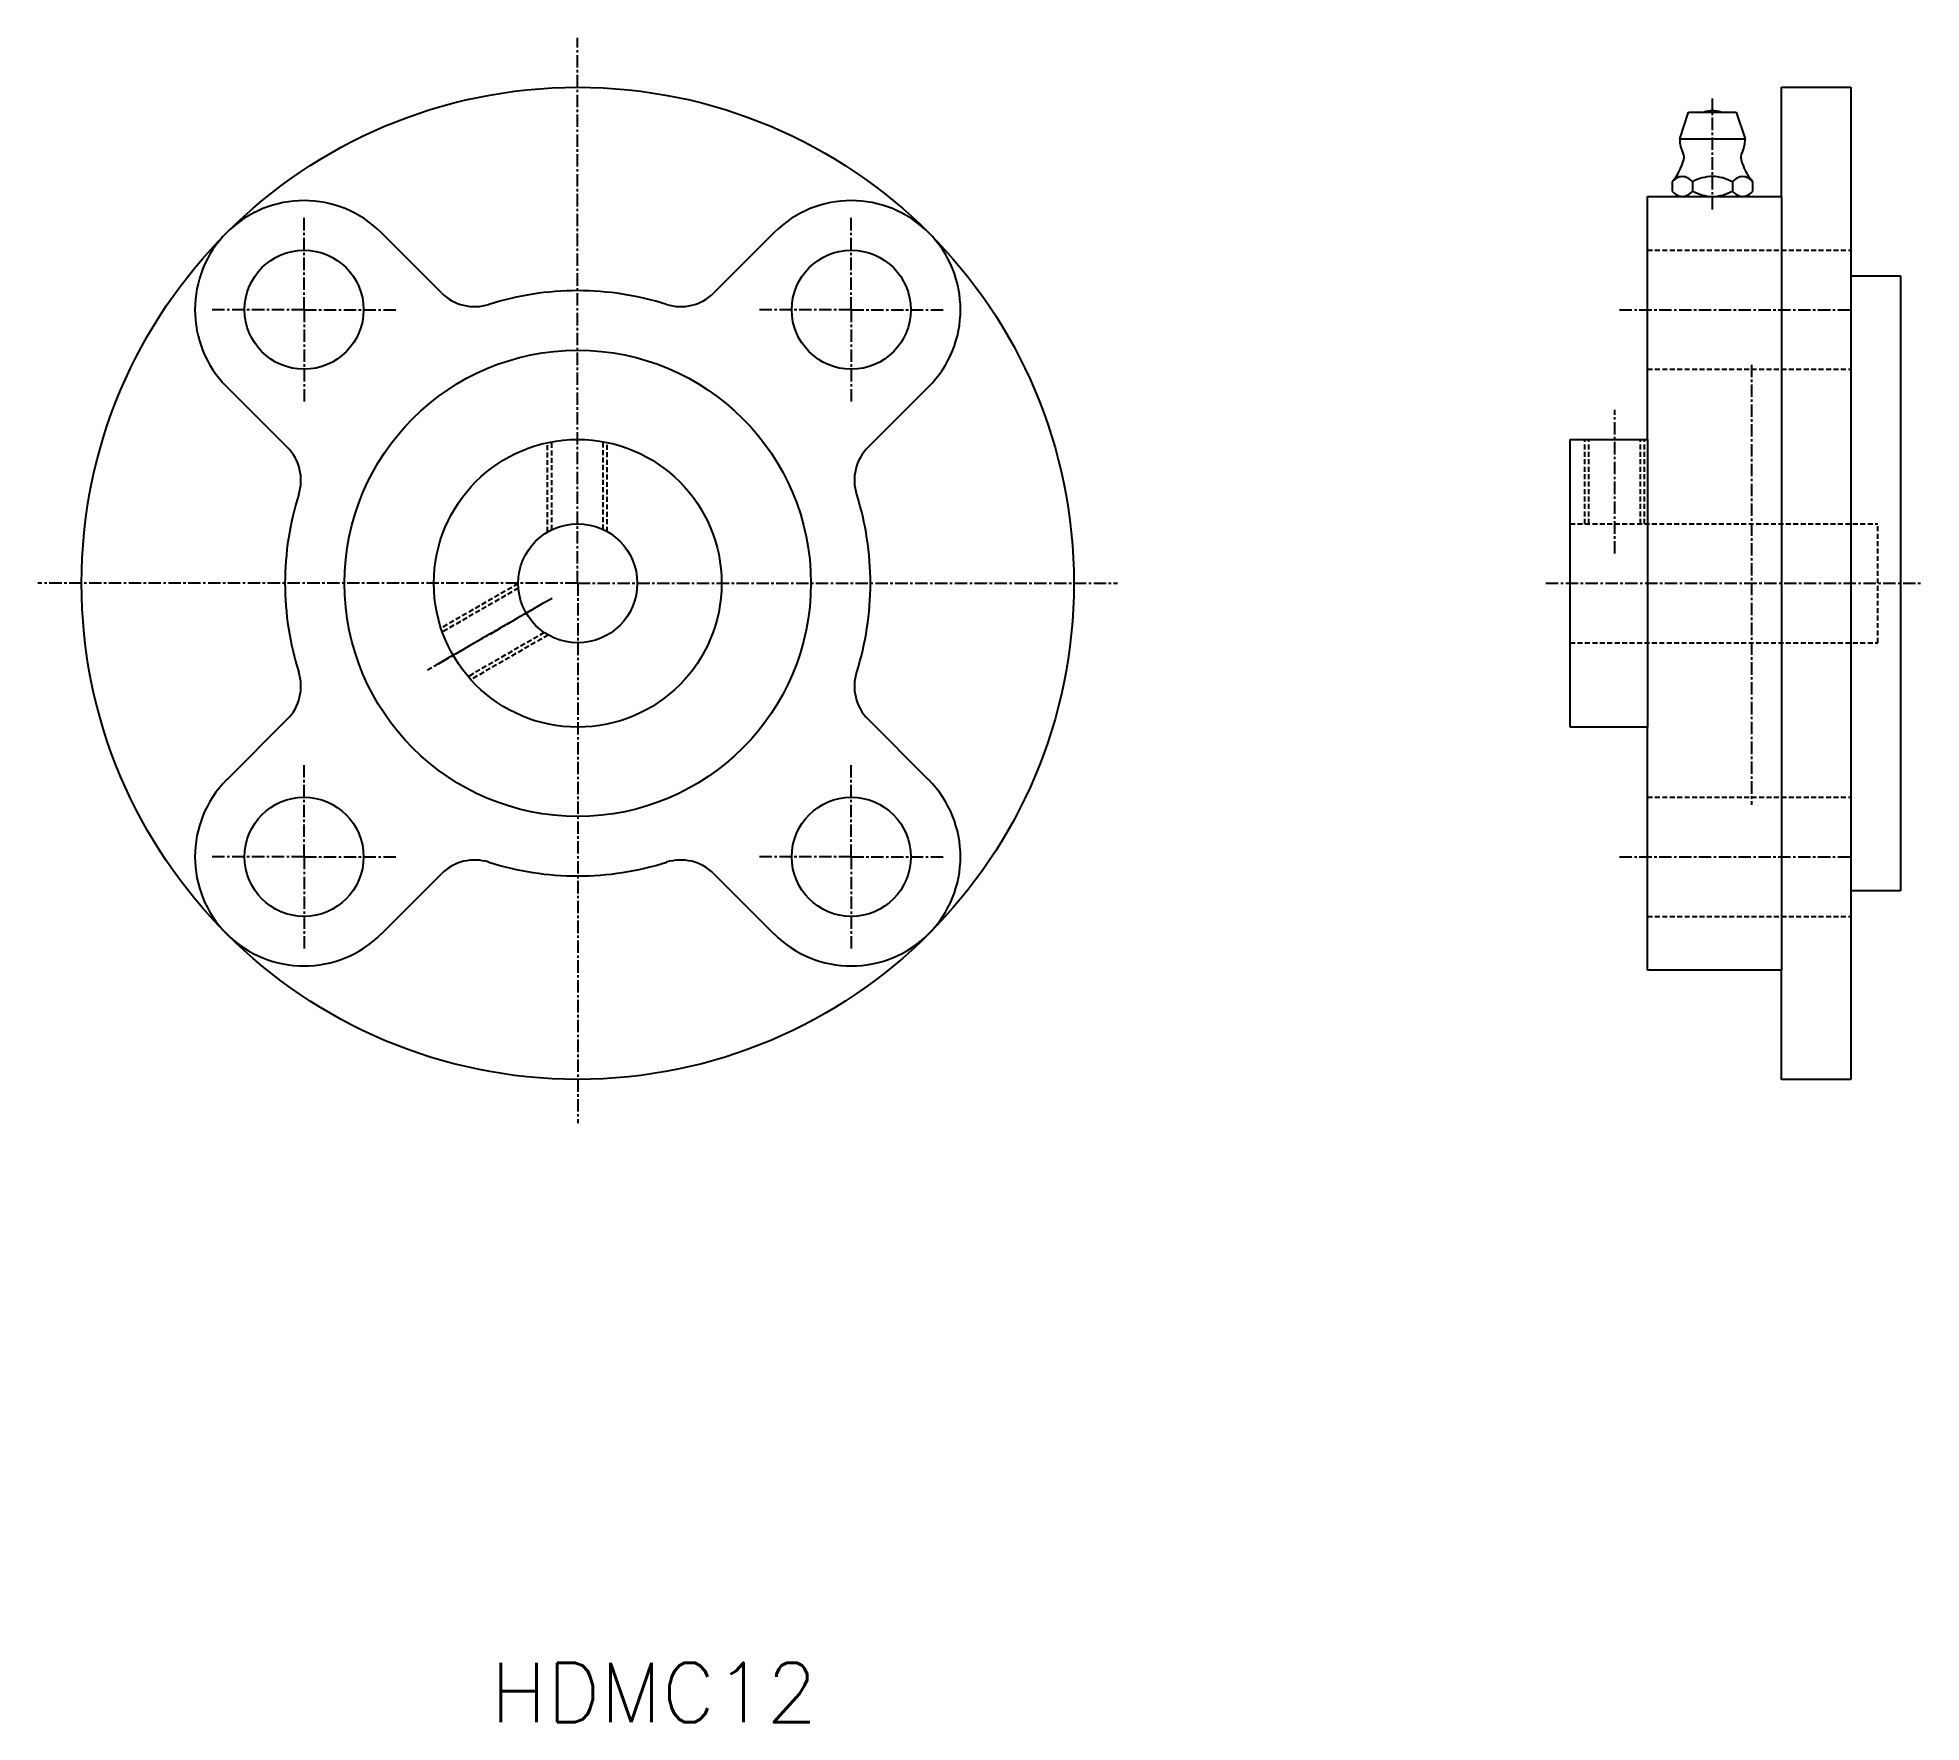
# Model space of a CAD drawing. Extents: x -21976 to -19844, y 30600 to 35928.
# Drawn here: x -21976.2 to -21786.4, y 35758.1 to 35927.9 of the extents above; entities outside this region: 1.
import ezdxf
from ezdxf.enums import TextEntityAlignment as Align

# ---------------------------------------------------------------- set-up
doc = ezdxf.new("R2010")
doc.units = 0
doc.header["$PDMODE"] = 1
doc.linetypes.add('CENTER', pattern=[2, 1.25, -0.25, 0.25, -0.25])
doc.linetypes.add('DASHED', pattern=[0.75, 0.5, -0.25])
doc.layers.get('0').update_dxf_attribs({"linetype": 'CONTINUOUS'})
doc.layers.add('CENTER', color=1, linetype='CENTER')
doc.styles.add('MISUMI', font='txt.shx')

msp = doc.modelspace()

# ---------------------------------------------------------------- linework, layer by layer
at = {"color": 7, "linetype": 'CONTINUOUS'}
for p, q in [((-21800.5, 35922.94), (-21793.5, 35922.94)), ((-21800.5, 35911.94), (-21800.5, 35922.94)), ((-21793.5, 35922.94), (-21793.5, 35903.94)), ((-21810.75, 35917.74), (-21809.85, 35920.44)), ((-21809.85, 35920.44), (-21805.05, 35920.44)), ((-21805.05, 35920.44), (-21804.15, 35917.74)), ((-21810.75, 35917.74), (-21804.15, 35917.74)), ((-21811.5, 35913.41), (-21811.5, 35912.47)), ((-21809.47, 35913.41), (-21809.47, 35912.47)), ((-21805.42, 35913.41), (-21805.42, 35912.47)), ((-21803.4, 35913.41), (-21803.4, 35912.47)), ((-21814, 35911.94), (-21800.5, 35911.94)), ((-21814, 35887.44), (-21814, 35911.94)), ((-21810.75, 35911.94), (-21804.15, 35911.94)), ((-21807.45, 35911.94), (-21807.45, 35911.94)), ((-21800.5, 35911.94), (-21800.5, 35833.94)), ((-21935.52, 35902.21), (-21941.6, 35908.3)), ((-21902, 35908.3), (-21908.09, 35902.21)), ((-21793.5, 35903.94), (-21793.5, 35841.94)), ((-21793.5, 35903.94), (-21788.5, 35903.94)), ((-21788.5, 35903.94), (-21788.5, 35872.94)), ((-21957.16, 35892.74), (-21951.07, 35886.66)), ((-21892.53, 35886.66), (-21886.45, 35892.74)), ((-21821.8, 35858.44), (-21821.8, 35887.44)), ((-21821.8, 35887.44), (-21814, 35887.44)), ((-21814, 35887.44), (-21814, 35858.44)), ((-21788.5, 35872.94), (-21788.5, 35841.94)), ((-21951.07, 35859.23), (-21957.16, 35853.14)), ((-21886.45, 35853.14), (-21892.53, 35859.23)), ((-21814, 35858.44), (-21821.8, 35858.44)), ((-21814, 35833.94), (-21814, 35858.44)), ((-21941.6, 35837.59), (-21935.52, 35843.67)), ((-21908.09, 35843.67), (-21902, 35837.59)), ((-21793.5, 35841.94), (-21793.5, 35822.94)), ((-21788.5, 35841.94), (-21793.5, 35841.94)), ((-21800.5, 35833.94), (-21814, 35833.94)), ((-21800.5, 35822.94), (-21800.5, 35833.94)), ((-21793.5, 35822.94), (-21800.5, 35822.94))]:
    msp.add_line(p, q, dxfattribs=at)
at = {"color": 3, "linetype": 'DASHED'}
for p, q in [((-21814, 35906.52), (-21793.5, 35906.52)), ((-21814, 35894.52), (-21793.5, 35894.52)), ((-21924.83, 35878.12), (-21924.83, 35887.12)), ((-21924.42, 35878.34), (-21924.42, 35887.2)), ((-21919.24, 35878.37), (-21919.24, 35887.21)), ((-21918.83, 35878.15), (-21918.83, 35887.13)), ((-21820.3, 35878.94), (-21820.3, 35887.44)), ((-21819.9, 35878.94), (-21819.9, 35887.44)), ((-21814.71, 35878.94), (-21814.71, 35887.44)), ((-21814.3, 35878.94), (-21814.3, 35887.44)), ((-21821.8, 35878.94), (-21790.8, 35878.94)), ((-21790.8, 35866.94), (-21790.8, 35878.94)), ((-21927.8, 35872.91), (-21935.58, 35868.42)), ((-21927.78, 35872.45), (-21935.45, 35868.03)), ((-21925.17, 35867.97), (-21932.84, 35863.54)), ((-21924.78, 35867.73), (-21932.57, 35863.23)), ((-21821.8, 35866.94), (-21790.8, 35866.94)), ((-21814, 35851.37), (-21793.5, 35851.37)), ((-21814, 35839.37), (-21793.5, 35839.37))]:
    msp.add_line(p, q, dxfattribs=at)
at = {"color": 7, "linetype": 'CONTINUOUS'}
for centre, radius in [((-21921.8, 35872.94), 50), ((-21949.38, 35900.52), 6), ((-21894.23, 35900.52), 6), ((-21921.8, 35872.94), 23.5), ((-21921.8, 35872.94), 14.5), ((-21921.8, 35872.94), 6), ((-21949.38, 35845.37), 6), ((-21894.23, 35845.37), 6)]:
    msp.add_circle(centre, radius, dxfattribs=at)
for centre, radius, start, end in [((-21807.45, 35917.36), 3.2, 74.6212, 105.3788), ((-21807.45, 35917.74), 3.3, 180, 207.0507), ((-21811.1, 35915.88), 0.8, 344.7674, 27.0696), ((-21803.8, 35915.88), 0.8, 152.9304, 195.2326), ((-21807.45, 35917.74), 3.3, 332.9493, 0), ((-21816.12, 35917.24), 6, 320.3375, 344.7683), ((-21798.78, 35917.24), 6, 195.2317, 219.6625), ((-21810.35, 35912.49), 1.48, 106.5909, 141.1281), ((-21810.35, 35913.4), 1.48, 218.8826, 253.4091), ((-21810.48, 35912.84), 1.1, 75.0414, 104.9586), ((-21810.62, 35912.49), 1.48, 38.8719, 73.4091), ((-21810.62, 35913.4), 1.48, 286.5909, 321.1283), ((-21806.93, 35908.59), 5.45, 106.5809, 117.7257), ((-21806.93, 35917.3), 5.44, 242.2744, 253.4191), ((-21807.45, 35909.9), 4.04, 75.0501, 104.9499), ((-21807.96, 35908.59), 5.44, 62.2701, 73.4191), ((-21807.96, 35917.3), 5.45, 286.5809, 297.7299), ((-21804.27, 35912.49), 1.48, 106.5909, 141.1281), ((-21804.27, 35913.4), 1.48, 218.8826, 253.4091), ((-21804.41, 35912.84), 1.1, 75.0414, 104.9586), ((-21804.55, 35912.49), 1.48, 38.8719, 73.4091), ((-21804.55, 35913.4), 1.48, 286.5909, 321.1283), ((-21949.38, 35900.52), 11, 45, 225), ((-21894.23, 35900.52), 11, 315, 135), ((-21810.48, 35913.04), 1.1, 255.0414, 284.9586), ((-21807.45, 35915.98), 4.04, 255.0501, 284.9499), ((-21804.41, 35913.04), 1.1, 255.0414, 284.9586), ((-21932.18, 35905.55), 4.72, 225, 287.6529), ((-21921.8, 35872.94), 29.5, 90, 107.6529), ((-21921.8, 35872.94), 29.5, 72.3471, 90), ((-21911.43, 35905.55), 4.72, 252.3471, 315), ((-21954.41, 35883.32), 4.72, 342.3471, 45), ((-21889.2, 35883.32), 4.72, 135, 197.6529), ((-21921.8, 35872.94), 29.5, 162.3471, 180), ((-21921.8, 35872.94), 29.5, 0, 17.6529), ((-21921.8, 35872.94), 29.5, 180, 197.6529), ((-21921.8, 35872.94), 29.5, 342.3471, 0), ((-21954.41, 35862.57), 4.72, 315, 17.6529), ((-21889.2, 35862.57), 4.72, 162.3471, 225), ((-21949.38, 35845.37), 11, 135, 315), ((-21894.23, 35845.37), 11, 225, 45), ((-21932.18, 35840.33), 4.72, 72.3471, 135), ((-21921.8, 35872.94), 29.5, 252.3471, 270), ((-21921.8, 35872.94), 29.5, 270, 287.6529), ((-21911.43, 35840.33), 4.72, 45, 107.6529)]:
    msp.add_arc(centre, radius, start, end, dxfattribs=at)
msp.add_point((-19844.35, 30599.58), dxfattribs=at)
at = {"layer": 'CENTER', "color": 1, "linetype": 'CENTER'}
for p, q in [((-21921.83, 35872.94), (-21921.83, 35927.94)), ((-21807.45, 35910.63), (-21807.45, 35921.82)), ((-21949.38, 35900.52), (-21949.38, 35909.87)), ((-21894.23, 35900.52), (-21894.23, 35909.87)), ((-21949.38, 35900.52), (-21958.74, 35900.52)), ((-21949.38, 35900.52), (-21949.38, 35891.17)), ((-21949.38, 35900.52), (-21940.03, 35900.52)), ((-21894.23, 35900.52), (-21903.58, 35900.52)), ((-21894.23, 35900.52), (-21884.87, 35900.52)), ((-21894.23, 35900.52), (-21894.23, 35891.17)), ((-21816.82, 35900.52), (-21793.5, 35900.52)), ((-21803.5, 35894.98), (-21803.5, 35850.61)), ((-21817.3, 35875.94), (-21817.3, 35890.44)), ((-21921.8, 35872.94), (-21976.22, 35872.94)), ((-21921.8, 35872.94), (-21867.39, 35872.94)), ((-21921.8, 35872.94), (-21921.8, 35818.52)), ((-21824.24, 35872.94), (-21786.4, 35872.94)), ((-21924.39, 35871.42), (-21936.95, 35864.17)), ((-21925.27, 35870.94), (-21936.09, 35864.69)), ((-21949.38, 35845.37), (-21949.38, 35854.72)), ((-21894.23, 35845.37), (-21894.23, 35854.72)), ((-21949.38, 35845.37), (-21958.74, 35845.37)), ((-21949.38, 35845.37), (-21949.38, 35836.01)), ((-21949.38, 35845.37), (-21940.03, 35845.37)), ((-21894.23, 35845.37), (-21903.58, 35845.37)), ((-21894.23, 35845.37), (-21894.23, 35836.01)), ((-21894.23, 35845.37), (-21884.87, 35845.37)), ((-21816.82, 35845.37), (-21793.5, 35845.37))]:
    msp.add_line(p, q, dxfattribs=at)

# ---------------------------------------------------------------- texts
at = {"color": 7, "linetype": 'CONTINUOUS', "style": 'MISUMI'}
msp.add_text('HDMC12', height=6, dxfattribs=at).set_placement((-21914.11, 35758.13), align=Align.CENTER)

doc.saveas('drawing.dxf')
